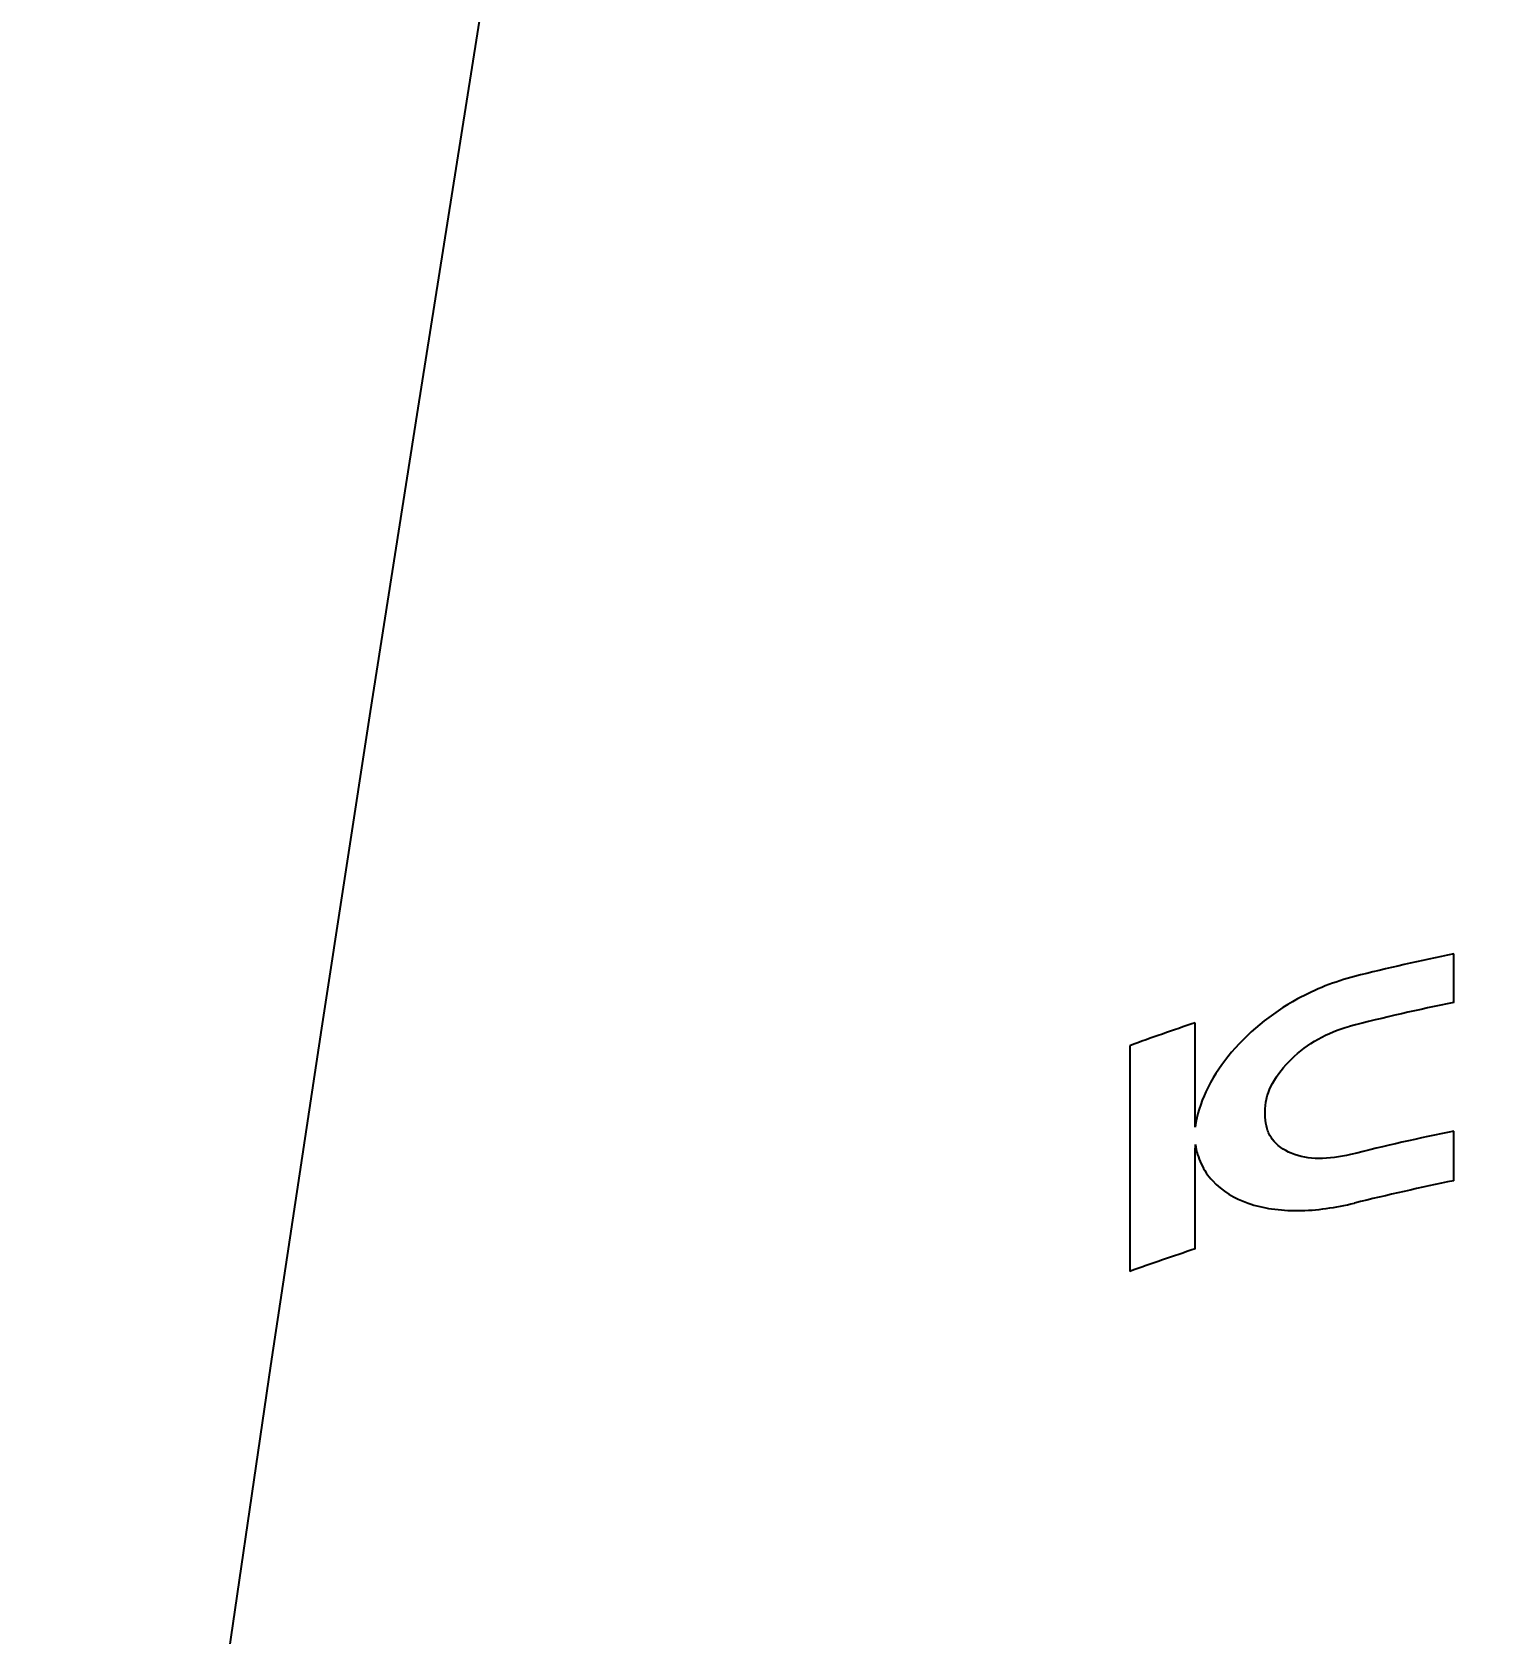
# Model space of a CAD drawing. Header units: millimetres. Extents: x 601 to 1195, y -13 to 407.
# Drawn here: x 747.34 to 760.41, y 307.92 to 322.37 of the extents above; entities that cross this region are included whole.
import ezdxf

# ---------------------------------------------------------------- set-up
doc = ezdxf.new("R2010")
doc.units = ezdxf.units.MM
doc.header["$LTSCALE"] = 0.1
doc.layers.add('DIM', color=3, linetype='Continuous')
doc.styles.get("Standard").update_dxf_attribs({"font": 'arial.ttf'})
doc.dimstyles.new('ISO-25', dxfattribs={"dimtxt": 2.5, "dimasz": 2.5, "dimexe": 1.25, "dimexo": 0.625, "dimtad": 1, "dimlfac": 1.666667, "dimtxsty": 'Standard', "dimcen": 2.5, "dimadec": 0, "dimazin": 0, "dimtfac": 1, "dimtmove": 0, "dimatfit": 3, "dimfxl": 0, "dimarcsym": 0})

# ---------------------------------------------------------------- blocks, each defined once
blk = doc.blocks.new('*D9')
at = {"layer": 'Defpoints', "color": 0}
for p in [(764.767, 349.88), (720.066, 151.37), (730.413, 151.37)]:
    blk.add_point(p, dxfattribs=at)
at = {"layer": 'DIM', "color": 0, "lineweight": -2}
for p, q in [((764.142, 349.88), (718.816, 349.88)), ((720.066, 347.38), (720.066, 153.87)), ((729.788, 151.37), (718.816, 151.37))]:
    blk.add_line(p, q, dxfattribs=at)
at = {"layer": 'DIM', "color": 0}
for points in [[(719.649, 347.38), (720.482, 347.38), (720.066, 349.88)], [(719.649, 153.87), (720.482, 153.87), (720.066, 151.37)]]:
    blk.add_solid(points, dxfattribs=at)
at = {"layer": 'DIM', "color": 0, "insert": (717.938, 251.662), "char_height": 2.5, "attachment_point": 5, "rotation": 90}
blk.add_mtext('330,85', dxfattribs=at)

msp = doc.modelspace()

# ---------------------------------------------------------------- linework, layer by layer
for p, q in [((760.1661, 313.6192), (760.1661, 314.0579)), ((757.2427, 313.2288), (757.2427, 311.1925)), ((758.4651, 312.5841), (758.4651, 312.6593)), ((760.1661, 312.0111), (760.1661, 312.4585))]:
    msp.add_line(p, q)
msp.add_lwpolyline([(751.5872, 323.8189), (751.2105, 321.443), (750.812, 318.9227), (750.3915, 316.2434), (749.9504, 313.3876), (749.4924, 310.342), (749.0187, 307.1134), (748.5208, 303.7211), (748.0059, 300.3154)])
for centre, radius, start, end in [((764.4856, 293.1218), 21.377, 101.6576, 104.12545), ((764.4609, 292.738), 21.3183, 101.62217, 104.22966), ((763.9824, 294.8777), 19.5496, 108.33824, 110.16647), ((764.4933, 291.3011), 21.5954, 101.55889, 104.10098), ((764.4767, 290.8772), 21.569, 101.52829, 103.9728), ((764.0228, 292.462), 19.9198, 108.10789, 109.89945)]:
    msp.add_arc(centre, radius, start, end)
for points, knots in [([(759.2687, 313.8525), (759.0907, 313.8065), (758.6626, 313.6385), (758.1986, 313.2616), (757.9219, 312.8328), (757.8474, 312.6048), (757.8335, 312.4948)], [0, 0, 0, 0, 0.2661032, 0.6594369, 0.8396017, 1, 1, 1, 1]), ([(758.4651, 312.6593), (758.4646, 312.7385), (758.5233, 312.9093), (758.6975, 313.1215), (758.9351, 313.2993), (759.1233, 313.3764), (759.2206, 313.4022)], [0, 0, 0, 0, 0.212259, 0.4614228, 0.7300464, 1, 1, 1, 1]), ([(759.232, 312.2458), (759.1384, 312.2239), (758.9582, 312.1974), (758.7052, 312.2367), (758.5393, 312.3494), (758.4754, 312.4784), (758.4656, 312.5486), (758.4651, 312.5841)], [0, 0, 0, 0, 0.2993728, 0.560522, 0.7828434, 0.8893689, 1, 1, 1, 1]), ([(757.834, 312.3372), (757.8435, 312.2768), (757.8784, 312.1587), (758.0189, 311.9489), (758.2553, 311.8123), (758.527, 311.7501), (758.8508, 311.7301), (759.1012, 311.7687), (759.2687, 311.808)], [0, 0, 0, 0, 0.107062, 0.2120577, 0.435054, 0.5616881, 0.6990967, 1, 1, 1, 1])]:
    msp.add_open_spline(points, degree=3, knots=knots)
for points in [[(757.8335, 312.4948), (757.8307, 312.808), (757.8316, 313.1213), (757.8316, 313.4345)], [(757.8316, 311.3953), (757.8316, 311.7093), (757.8305, 312.0233), (757.834, 312.3372)]]:
    msp.add_open_spline(points, degree=3)

# ---------------------------------------------------------------- dimensions: what is measured, and where the dimension line sits
at = {"layer": 'DIM'}
dim = msp.add_linear_dim(base=(720.0657, 151.3703), p1=(764.7668, 349.8803), p2=(730.4127, 151.3703), angle=90, dimstyle='ISO-25', dxfattribs=at)
dim.commit()
dim.dimension.update_dxf_attribs({"geometry": '*D9', "text_midpoint": (720.0657, 251.6624), "dimtype": 160})

doc.saveas('drawing.dxf')
